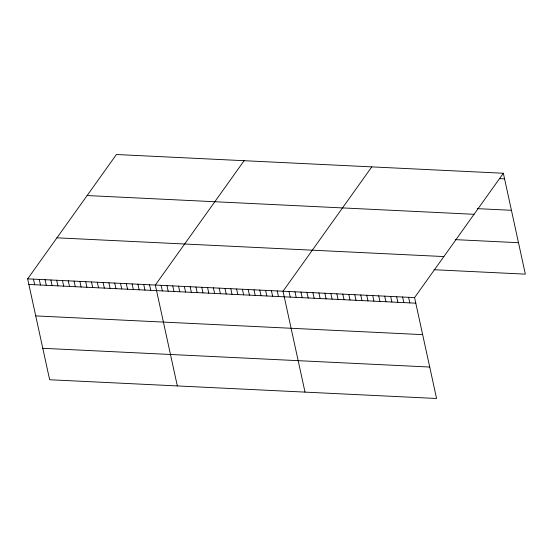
<?xml version="1.0" encoding="UTF-8"?>
<svg xmlns="http://www.w3.org/2000/svg" width="553" height="553" viewBox="0 0 553 553"><rect width="100%" height="100%" fill="white"/><g stroke="black" fill="none" stroke-linecap="round" stroke-linejoin="round"><path stroke-width="0.83" d="M503.354 173.255L414.577 297.597L436.58 398.485L49.646 379.745L27.65 278.857L116.42 154.515L503.354 173.255L525.35 274.143L433.946 269.719M244.108 160.702L155.338 285.037L177.333 385.932M371.796 166.882L283.025 291.224L305.021 392.112M499.449 178.605L504.571 178.854M477.26 208.64L511.428 210.299M87.125 195.548L474.059 214.288M455.278 239.636L518.493 242.698M56.945 237.825L443.872 256.564M27.65 278.857L414.577 297.597M28.874 284.456L415.801 303.189M35.724 315.901L422.658 334.641M42.788 348.3L429.722 367.04M408.598 297.307L409.821 302.899M402.619 297.016L403.842 302.615M396.639 296.726L397.863 302.325M390.66 296.436L391.883 302.035M384.681 296.145L385.904 301.744M378.701 295.855L379.918 301.454M372.722 295.565L373.939 301.164M366.743 295.274L367.959 300.873M360.763 294.991L361.98 300.583M354.784 294.701L356.001 300.293M348.805 294.41L350.021 300.002M342.819 294.12L344.042 299.719M336.839 293.83L338.063 299.429M330.86 293.539L332.083 299.138M324.881 293.249L326.104 298.848M318.901 292.959L320.125 298.558M312.922 292.668L314.145 298.267M306.943 292.378L308.166 297.977M300.963 292.095L302.18 297.687M294.984 291.804L296.201 297.396M289.005 291.514L290.221 297.113M277.219 290.94L278.442 296.539M271.412 290.664L272.636 296.256M265.613 290.38L266.829 295.979M259.806 290.097L261.03 295.696M254.007 289.82L255.223 295.413M248.2 289.537L249.417 295.136M242.394 289.254L243.617 294.853M236.594 288.977L237.811 294.569M230.788 288.694L232.011 294.293M224.981 288.41L226.205 294.009M219.182 288.134L220.398 293.726M213.375 287.85L214.599 293.449M207.575 287.567L208.792 293.166M201.769 287.29L202.986 292.883M195.962 287.007L197.186 292.606M190.163 286.724L191.379 292.323M184.356 286.447L185.58 292.039M178.55 286.164L179.773 291.763M172.75 285.88L173.967 291.479M166.944 285.604L168.167 291.196M161.137 285.32L162.361 290.919M149.531 284.76L150.755 290.353M143.732 284.477L144.948 290.076M137.925 284.194L139.149 289.793M132.119 283.917L133.342 289.509M126.319 283.634L127.536 289.233M120.513 283.35L121.736 288.949M114.706 283.074L115.93 288.666M108.906 282.79L110.123 288.389M103.1 282.507L104.323 288.106M97.3 282.23L98.517 287.83M91.494 281.947L92.71 287.546M85.687 281.664L86.911 287.263M79.888 281.387L81.104 286.986M74.081 281.104L75.305 286.703M68.275 280.82L69.498 286.419M62.475 280.544L63.692 286.143M56.669 280.26L57.892 285.86M50.869 279.977L52.086 285.576M45.063 279.7L46.279 285.3M39.256 279.417L40.48 285.016M33.456 279.141L34.673 284.733"/></g></svg>
